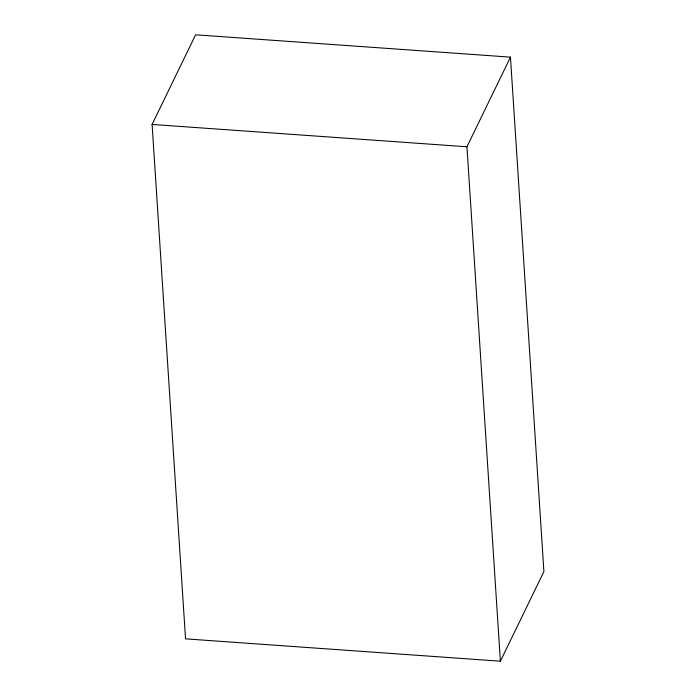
<?xml version="1.0" encoding="UTF-8"?>
<svg xmlns="http://www.w3.org/2000/svg" width="696" height="696" viewBox="0 0 696 696"><rect width="100%" height="100%" fill="white"/><g stroke="black" fill="none" stroke-linecap="round" stroke-linejoin="round"><path stroke-width="1.04" d="M152.093 124.436L195.611 34.8L510.464 57.142L543.907 571.564L500.389 661.2L185.536 638.858L152.093 124.436L466.946 146.778L510.464 57.142M466.946 146.778L500.389 661.2"/></g></svg>
